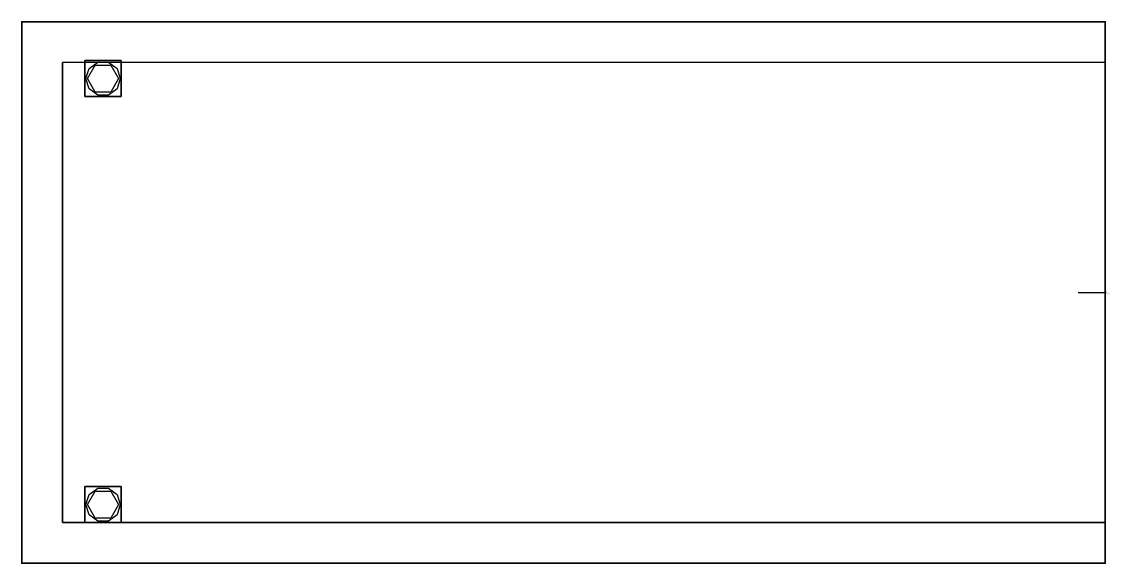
# Model space of a CAD drawing. Extents: x -1200 to 6, y -300 to 300.
import ezdxf

# ---------------------------------------------------------------- set-up
doc = ezdxf.new("R2010")
doc.units = 0
doc.header["$LTSCALE"] = 25
doc.header["$MEASUREMENT"] = 0
doc.linetypes.add('CONTINUA', pattern=[0])
for name, color, linetype in [('IQ_200_2D', 1, 'CONTINUOUS'), ('IQ_200_3D', 1, 'CONTINUOUS'), ('IQ_204_2D', 7, 'CONTINUA'), ('IQ_INS_3D', 7, 'CONTINUOUS')]:
    doc.layers.add(name, color=color, linetype=linetype)

msp = doc.modelspace()

# ---------------------------------------------------------------- linework, layer by layer
at = {"layer": 'IQ_200_2D'}
msp.add_lwpolyline([(0, -300), (-1200, -300), (-1200, 300), (0, 300)], close=True, dxfattribs=at)
at = {"layer": 'IQ_200_3D'}
for p, q in [((0, 255, 875), (-1155, 255, 875)), ((0, -255, 875), (-1155, -255, 875))]:
    msp.add_line(p, q, dxfattribs=at)
at = {"layer": 'IQ_200_3D', "elevation": 20}
for points in [[(-1104.1, 255.2), (-1094.5, 248.2), (-1090.9, 237), (-1094.5, 225.8), (-1104.1, 218.8), (-1115.9, 218.8), (-1125.5, 225.8), (-1129.1, 237), (-1125.5, 248.2), (-1115.9, 255.2)], [(-1104.1, -216.8), (-1094.5, -223.8), (-1090.9, -235), (-1094.5, -246.2), (-1104.1, -253.2), (-1115.9, -253.2), (-1125.5, -246.2), (-1129.1, -235), (-1125.5, -223.8), (-1115.9, -216.8)]]:
    msp.add_lwpolyline(points, close=True, dxfattribs=at)
at = {"layer": 'IQ_200_3D'}
for points in [[(-1101.3, 252), (-1092.7, 237), (-1101.3, 222), (-1118.7, 222), (-1127.3, 237), (-1118.7, 252)], [(-1101.3, -220), (-1092.7, -235), (-1101.3, -250), (-1118.7, -250), (-1127.3, -235), (-1118.7, -220)]]:
    msp.add_lwpolyline(points, close=True, dxfattribs=at)
for points, invisible_edges in [([(0, 255, 910), (-1155, 255, 910), (-1200, 300, 910), (0, 300, 910)], 2), ([(-1200, -300, 910), (-1200, 300, 910), (-1155, 255, 910), (-1155, -255, 910)], 15), ([(-1200, -300, 910), (-1200, -300, 850), (-1200, 300, 850), (-1200, 300, 910)], 4), ([(0, 255, 875), (0, 255, 910), (0, 300, 910), (0, 300, 850)], 12), ([(0, 300, 850), (0, -300, 850), (0, -255, 875), (0, 255, 875)], 10), ([(-1155, -255, 875), (-1155, 255, 875), (0, 255, 875), (0, -255, 875)], 15), ([(0, -300, 910), (-1200, -300, 910), (-1155, -255, 910), (0, -255, 910)], 2), ([(0, -300, 850), (0, -300, 910), (0, -255, 910), (0, -255, 875)], 8)]:
    msp.add_3dface(points, dxfattribs=dict(at, invisible_edges=invisible_edges))
for points in [[(0, 300, 850), (0, 300, 910), (-1200, 300, 910), (-1200, 300, 850)], [(-1155, 255, 910), (-1155, 255, 875), (-1155, -255, 875), (-1155, -255, 910)], [(0, -300, 850), (0, -300, 910), (-1200, -300, 910), (-1200, -300, 850)]]:
    msp.add_3dface(points, dxfattribs=at)
at = {"layer": 'IQ_204_2D'}
msp.add_line((-30, 0), (0, 0), dxfattribs=at)
msp.add_lwpolyline([(0, 255), (-1155, 255), (-1155, -255), (0, -255)], dxfattribs=at)
msp.add_point((-1200, 300), dxfattribs=at)
at = {"layer": 'IQ_INS_3D'}
for p in [(0, 300), (-1200, -300), (0, -300)]:
    msp.add_point(p, dxfattribs=at)

# ---------------------------------------------------------------- texts
at = {"layer": 'IQ_INS_3D', "flags": 9}
for tag, p, s in [('DIST', (0, 0), '781.0249675906646'), ('ANGOLO', (0, -1.5), '3.836330929786495')]:
    msp.add_attdef(tag, p, s, height=1, dxfattribs=at)

# ---------------------------------------------------------------- meshes
at = {"layer": 'IQ_200_3D'}
mesh = msp.add_polymesh((6, 3), dxfattribs=at)
for k, corner in enumerate([(-1130, 217, 850), (-1130, 217, 80), (-1130, 217, 80), (-1090, 217, 850), (-1090, 217, 80), (-1090, 217, 80), (-1090, 257, 850), (-1090, 257, 80), (-1090, 217, 80), (-1130, 257, 850), (-1130, 257, 80), (-1130, 217, 80), (-1130, 257, 850), (-1130, 257, 850), (-1130, 217, 850), (-1090, 257, 850), (-1090, 257, 850), (-1090, 217, 850)]):
    mesh.set_mesh_vertex(divmod(k, 3), corner)
mesh = msp.add_polymesh((6, 3), dxfattribs=at)
for k, corner in enumerate([(-1130, -255, 850), (-1130, -255, 80), (-1130, -255, 80), (-1090, -255, 850), (-1090, -255, 80), (-1090, -255, 80), (-1090, -215, 850), (-1090, -215, 80), (-1090, -255, 80), (-1130, -215, 850), (-1130, -215, 80), (-1130, -255, 80), (-1130, -215, 850), (-1130, -215, 850), (-1130, -255, 850), (-1090, -215, 850), (-1090, -215, 850), (-1090, -255, 850)]):
    mesh.set_mesh_vertex(divmod(k, 3), corner)

doc.saveas('drawing.dxf')
